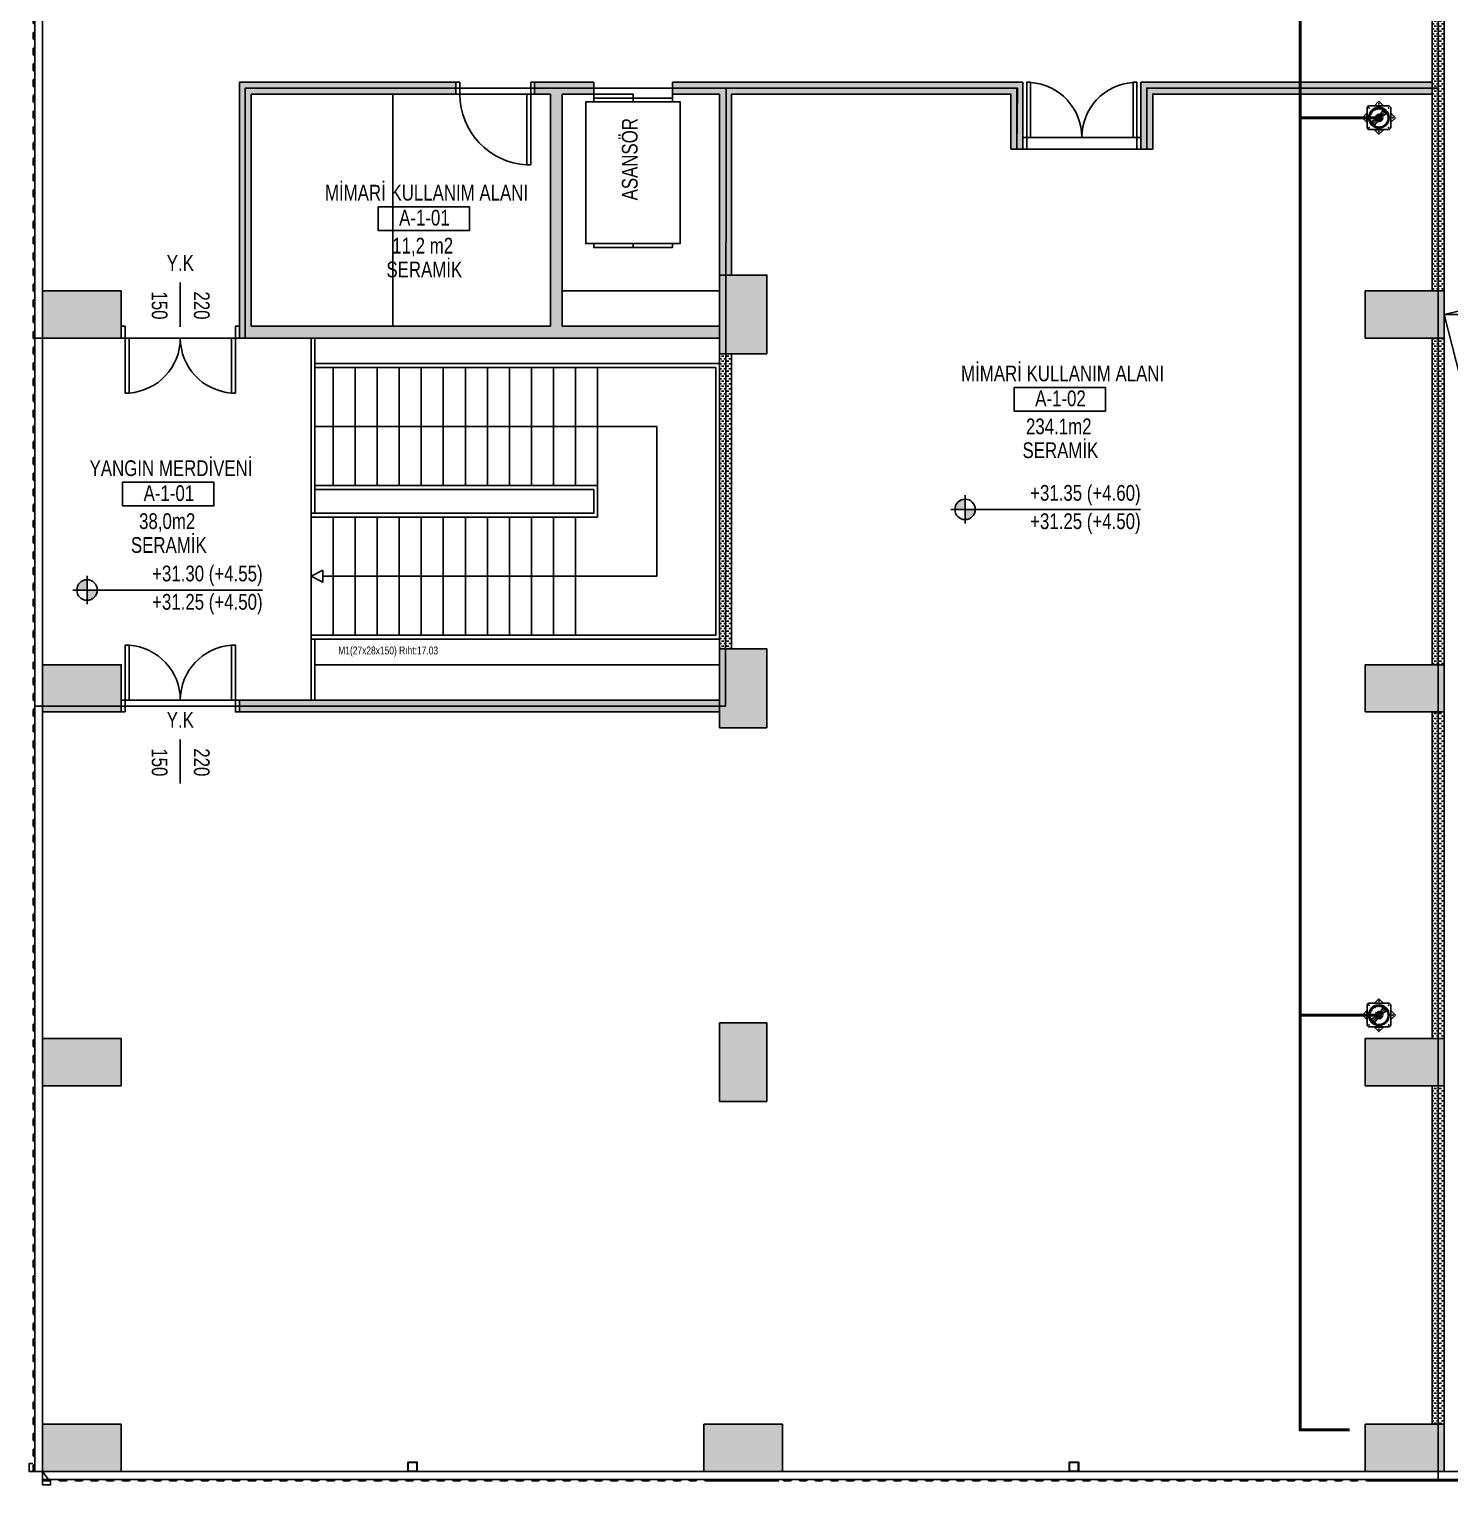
# Model space of a CAD drawing. Header units: centimetres. Extents: x 26200 to 113000, y -600 to 9300.
# Drawn here: x 78384 to 80188, y 1502 to 3351 of the extents above; entities that cross this region are included whole.
import ezdxf
from ezdxf.enums import TextEntityAlignment as Align

# ---------------------------------------------------------------- set-up
doc = ezdxf.new("R2010")
doc.units = ezdxf.units.CM
doc.linetypes.add('DOT2', pattern=[0.254, 0, -0.254])
for name, color, linetype in [('A-ANNO-DIMS', 8, 'Continuous'), ('A-ANNO-IDEN', 8, 'Continuous'), ('A-ANNO-TEXT', 8, 'Continuous'), ('A-AREA', 8, 'Continuous'), ('A-DOOR', 8, 'Continuous'), ('A-ELEV-01', 8, 'Continuous'), ('A-ELEV-02', 8, 'Continuous'), ('A-ELEV-03', 8, 'Continuous'), ('A-ELEV-04', 8, 'Continuous'), ('A-FLOR-EVTR', 8, 'Continuous'), ('A-FLOR-STRS', 8, 'Continuous'), ('A-WALL', 8, 'Continuous'), ('A-WALL-HTCH', 8, 'Continuous'), ('A-WALL-SNWPNL', 8, 'Continuous'), ('A-WALL-STEL', 8, 'Continuous'), ('GEB-KONTUR-A', 8, 'Continuous'), ('S-CONC', 5, 'Continuous'), ('S-HTCH', 8, 'Continuous'), ('S-STEL', 3, 'Continuous')]:
    doc.layers.add(name, color=color, linetype=linetype)
doc.layers.add('Arbeitspunkt(DIN)', color=8, linetype='Continuous', lineweight=25)
for name, color, linetype, lineweight, true_color in [('GEB-ART-NR', 8, 'Continuous', 18, 0xff0000), ('GEB-BEZUG', 8, 'Continuous', 50, 0xffff00), ('GEB-TEXT', 8, 'Continuous', 18, 0x0000ff)]:
    doc.layers.add(name, color=color, linetype=linetype, lineweight=lineweight, true_color=true_color)
doc.styles.add('Fields_100', font='act_simplex.shx', dxfattribs={"width": 0.8, "height": 20})
doc.styles.add('Fields_50', font='act_simplex.shx', dxfattribs={"width": 0.8, "height": 10})
pattern_1 = [(0, (74805.6698, 54361.057), (3.175, 3.175), [3.175, -3.175])]
pattern_2 = [(0, (45541.4728, 54361.0323), (3.175, 3.175), [3.175, -3.175])]

# ---------------------------------------------------------------- blocks, each defined once
blk = doc.blocks.new('Mahal kutusu_100')
at = {"color": 0}
blk.add_lwpolyline([(-58, 30), (58, 30), (58, 0), (-58, 0)], close=True, dxfattribs=at)
at = {"color": 0, "style": 'Fields_100', "width": 0.8}
for tag, p in [('MAHAL', (3.6, 37.9)), ('KOD', (0.9, 6.2)), ('ALAN', (-1.3, -29.4)), ('KAPLAMA', (0.8, -59.7))]:
    blk.add_attdef(tag, text='', height=20, dxfattribs=at).set_placement(p, align=Align.CENTER)
blk = doc.blocks.new('KAPI 150')
at = {"layer": 'A-DOOR'}
blk.add_line((145, 15), (5, 15), dxfattribs=at)
for points in [[(5, 15), (5, 85), (10, 85), (10, 15)], [(145, 15), (145, 85), (140, 85), (140, 15)]]:
    blk.add_lwpolyline(points, dxfattribs=at)
for points in [[(5, 0), (0, 0), (0, 15), (5, 15)], [(150, 0), (145, 0), (145, 15), (150, 15)]]:
    blk.add_lwpolyline(points, close=True, dxfattribs=at)
for centre, start, end in [((5, 15), 0, 85.904), ((145, 15), 94.096, 180)]:
    blk.add_arc(centre, 70, start, end, dxfattribs=at)
blk = doc.blocks.new('AÇK_01')
at = {"color": 0}
blk.add_lwpolyline([(28, 0), (-28, 0)], dxfattribs=at)
at = {"color": 0, "style": 'Fields_100', "width": 0.8}
blk.add_attdef('A.Ç.K.01', text='', height=20, rotation=90, dxfattribs=at).set_placement((-53, 0), align=Align.MIDDLE_CENTER)
for tag, p in [('W', (1, 17.2)), ('H', (1, -36.3))]:
    blk.add_attdef(tag, text='', height=20, dxfattribs=at).set_placement(p, align=Align.CENTER)
blk = doc.blocks.new('KAPI_100')
at = {"layer": 'A-DOOR'}
blk.add_line((5, 15), (95, 15), dxfattribs=at)
blk.add_lwpolyline([(95, 15), (95, 105), (90, 105), (90, 15)], dxfattribs=at)
for points in [[(0, 0), (5, 0), (5, 15), (0, 15)], [(95, 0), (100, 0), (100, 15), (95, 15)]]:
    blk.add_lwpolyline(points, close=True, dxfattribs=at)
blk.add_arc((95, 15), 90, 93.1847, 180, dxfattribs=at)
blk = doc.blocks.new('*U81')
at = {"layer": 'A-WALL-SNWPNL'}
blk.add_lwpolyline([(50, 1), (42, 1), (40, -1), (32, -1), (30, 1), (22, 1), (20, -1), (12, -1), (10, 1), (2, 1), (0, -1), (-8, -1), (-10, 1), (-18, 1), (-20, -1), (-28, -1), (-30, 1), (-38, 1), (-40, -1), (-48, -1), (-50, 1)], dxfattribs=at)
blk = doc.blocks.new('*U82')
at = {"layer": 'A-WALL-STEL', "color": 0, "linetype": 'ByBlock', "lineweight": -2, "transparency": 16777216}
for p in [(3900, 0), (4000, 0), (4100, 0), (4200, 0), (4300, 0), (4400, 0), (4500, 0), (4600, 0), (4700, 0), (4800, 0), (4900, 0), (5000, 0), (5100, 0), (5200, 0), (5300, 0), (5400, 0), (5500, 0), (5600, 0)]:
    blk.add_blockref('*U81', p, dxfattribs=at)
blk = doc.blocks.new('*U73')
at = {"layer": 'A-WALL-SNWPNL'}
blk.add_lwpolyline([(50, 1), (42, 1), (40, -1), (32, -1), (30, 1), (22, 1), (20, -1), (12, -1), (10, 1), (2, 1), (0, -1), (-8, -1), (-10, 1), (-18, 1), (-20, -1), (-28, -1), (-30, 1), (-38, 1), (-40, -1), (-48, -1), (-50, 1)], dxfattribs=at)
blk = doc.blocks.new('*U76')
at = {"layer": 'A-WALL-STEL', "color": 0, "linetype": 'ByBlock', "lineweight": -2, "transparency": 16777216}
for p in [(0, 0), (100, 0), (200, 0), (300, 0), (400, 0), (500, 0), (600, 0), (700, 0), (800, 0), (900, 0), (1000, 0), (1100, 0), (1200, 0), (1300, 0), (1400, 0), (1500, 0), (1600, 0), (1700, 0), (1800, 0), (1900, 0), (2000, 0), (2100, 0), (2200, 0), (2300, 0)]:
    blk.add_blockref('*U73', p, dxfattribs=at)
blk = doc.blocks.new('Einfügepunkt')
at = {"layer": 'GEB-BEZUG'}
for p, q in [((-1, -1), (1, 1)), ((-1, 1), (1, -1))]:
    blk.add_line(p, q, dxfattribs=at)
blk = doc.blocks.new('105')
at = {"layer": 'Arbeitspunkt(DIN)', "ltscale": 25}
for q in [(-2, 0), (0, 2), (2, 0), (0, -2)]:
    blk.add_line((0, 0), q, dxfattribs=at)
at = {"layer": 'GEB-KONTUR-A', "ltscale": 25}
for p, q in [((0, 209), (-57, 152)), ((57, 152), (0, 209)), ((-152, 57), (-209, 0)), ((-209, 0), (-152, -57)), ((-152, 57), (-150, 59)), ((-152, -57), (-152, 57)), ((-150, 130), (-130, 150)), ((-150, 130), (-150, -130)), ((-129, 2), (-131, 0)), ((-131, 0), (-129, -2)), ((-131, 0), (-123, 0)), ((130, 150), (-130, 150)), ((-129, 2), (-122, 2)), ((-124, 35), (-126, 34)), ((-126, 34), (-125, 32)), ((-126, 34), (-119, 32)), ((-125, 32), (-118, 30)), ((-124, 35), (-117, 33)), ((-123, 0), (-122, 2)), ((-122, -2), (-123, 0)), ((-122, 2), (-118, 2)), ((-119, 32), (-117, 33)), ((-118, 30), (-119, 32)), ((-114, 29), (-118, 30)), ((-117, 33), (-113, 32)), ((-105, 16), (-117, 17)), ((-117, 14), (-106, 12)), ((-111, 66), (-113, 65)), ((-113, 65), (-113, 63)), ((-113, 65), (-107, 62)), ((-113, 63), (-106, 59)), ((-111, 66), (-104, 62)), ((-110, 43), (-99, 39)), ((-98, 42), (-108, 47)), ((-107, 62), (-104, 62)), ((-106, 59), (-107, 62)), ((-103, 57), (-106, 59)), ((-106, 12), (-105, 16)), ((-104, 62), (-101, 61)), ((-99, 39), (-98, 42)), ((-95, 70), (-85, 63)), ((-83, 66), (-93, 73)), ((-92, 92), (-92, 90)), ((-90, 92), (-92, 92)), ((-92, 92), (-87, 87)), ((-92, 90), (-87, 85)), ((-90, 92), (-85, 87)), ((-87, 87), (-85, 87)), ((-87, 85), (-87, 87)), ((-85, 82), (-87, 85)), ((-85, 87), (-82, 85)), ((-85, 63), (-83, 66)), ((-73, 93), (-66, 83)), ((-63, 85), (-70, 95)), ((-65, 113), (-66, 111)), ((-66, 111), (-62, 104)), ((-66, 83), (-63, 85)), ((-65, 113), (-62, 107)), ((-63, 113), (-65, 113)), ((-63, 113), (-59, 106)), ((-62, 107), (-59, 106)), ((-62, 104), (-62, 107)), ((-61, 101), (-62, 104)), ((-59, 150), (-57, 152)), ((-59, 106), (-57, 103)), ((-57, 152), (57, 152)), ((-47, 108), (-42, 98)), ((-39, 99), (-43, 110)), ((-42, 98), (-39, 99)), ((-34, 126), (-35, 124)), ((-35, 124), (-33, 117)), ((-34, 126), (-32, 119)), ((-32, 125), (-34, 126)), ((-33, 117), (-32, 119)), ((-32, 113), (-33, 117)), ((-6, 6), (-33, -12)), ((-33, -13), (-5, 5)), ((-32, 125), (-30, 118)), ((-32, 119), (-30, 118)), ((-30, 118), (-29, 114)), ((-26, -26), (0, 0)), ((-17, 117), (-16, 105)), ((-16, 105), (-12, 106)), ((-12, 106), (-14, 117)), ((18, 42), (-6, 6)), ((-6, 6), (-5, 5)), ((-5, 5), (18, 41)), ((-5, 5), (0, 0)), ((0, 131), (-2, 129)), ((-2, 129), (-2, 122)), ((-2, 122), (0, 123)), ((-2, 118), (-2, 122)), ((0, 131), (0, 123)), ((2, 129), (0, 131)), ((0, 123), (2, 122)), ((0, 0), (26, 26)), ((0, 0), (5, -5)), ((2, 129), (2, 122)), ((2, 122), (2, 118)), ((33, 13), (5, -5)), ((6, -6), (33, 12)), ((14, 117), (12, 106)), ((12, 106), (16, 105)), ((16, 105), (17, 117)), ((19, 43), (18, 42)), ((18, 42), (18, 41)), ((18, 42), (18, 42)), ((18, 41), (18, 42)), ((26, 26), (18, 42)), ((18, 41), (26, 26)), ((38, 73), (19, 43)), ((19, 43), (39, 72)), ((19, 42), (19, 43)), ((19, 43), (19, 42)), ((19, 43), (19, 43)), ((27, 27), (19, 43)), ((19, 42), (27, 27)), ((26, 26), (26, 26)), ((26, 26), (26, 26)), ((26, 26), (33, 13)), ((33, 13), (26, 26)), ((27, 27), (77, 77)), ((27, 27), (27, 27)), ((27, 27), (27, 27)), ((27, 27), (34, 14)), ((34, 14), (27, 27)), ((29, 114), (30, 118)), ((32, 125), (30, 118)), ((30, 118), (32, 119)), ((34, 126), (32, 119)), ((34, 126), (32, 125)), ((32, 119), (33, 117)), ((33, 117), (32, 113)), ((35, 124), (33, 117)), ((33, 12), (35, 13)), ((33, 13), (33, 13)), ((33, 12), (33, 13)), ((33, 13), (33, 12)), ((35, 124), (34, 126)), ((72, 39), (34, 14)), ((34, 14), (34, 14)), ((35, 13), (34, 14)), ((34, 14), (35, 13)), ((35, 13), (73, 38)), ((38, 73), (41, 77)), ((43, 110), (39, 99)), ((39, 99), (42, 98)), ((41, 77), (57, 103)), ((42, 98), (47, 108)), ((57, 152), (59, 150)), ((57, 103), (59, 105)), ((63, 113), (59, 105)), ((59, 105), (61, 106)), ((65, 113), (61, 106)), ((61, 106), (62, 103)), ((62, 103), (61, 101)), ((66, 111), (62, 103)), ((65, 113), (63, 113)), ((66, 111), (65, 113)), ((66, 98), (68, 99)), ((72, 93), (74, 95)), ((77, 41), (73, 38)), ((77, 92), (76, 91)), ((77, 77), (86, 86)), ((77, 41), (103, 57)), ((103, 58), (79, 43)), ((82, 85), (84, 86)), ((90, 92), (84, 86)), ((84, 86), (86, 86)), ((86, 84), (85, 82)), ((92, 92), (86, 86)), ((92, 90), (86, 84)), ((86, 86), (86, 84)), ((92, 92), (90, 92)), ((91, 76), (92, 77)), ((92, 90), (92, 92)), ((93, 72), (95, 74)), ((99, 68), (98, 66)), ((101, 61), (103, 62)), ((111, 66), (103, 62)), ((103, 62), (106, 61)), ((105, 60), (103, 58)), ((103, 57), (105, 59)), ((103, 58), (103, 57)), ((113, 63), (105, 59)), ((106, 61), (105, 60)), ((105, 59), (105, 60)), ((113, 65), (106, 61)), ((113, 65), (111, 66)), ((113, 63), (113, 65)), ((117, 33), (113, 32)), ((114, 29), (118, 30)), ((124, 35), (117, 33)), ((119, 32), (117, 33)), ((118, 30), (119, 32)), ((125, 32), (118, 30)), ((122, 2), (118, 2)), ((126, 34), (119, 32)), ((123, 0), (122, 2)), ((129, 2), (122, 2)), ((122, -2), (123, 0)), ((131, 0), (123, 0)), ((126, 34), (124, 35)), ((125, 32), (126, 34)), ((131, 0), (129, 2)), ((129, -2), (131, 0)), ((130, 150), (150, 130)), ((150, -130), (150, 130)), ((150, 59), (152, 57)), ((152, 57), (152, -57)), ((209, 0), (152, 57)), ((152, -57), (209, 0)), ((-150, -59), (-152, -57)), ((-130, -150), (-150, -130)), ((-130, -150), (130, -150)), ((-129, -2), (-122, -2)), ((-125, -32), (-126, -34)), ((-126, -34), (-119, -32)), ((-126, -34), (-124, -35)), ((-125, -32), (-118, -30)), ((-124, -35), (-117, -33)), ((-118, -2), (-122, -2)), ((-119, -32), (-118, -30)), ((-117, -33), (-119, -32)), ((-118, -30), (-114, -29)), ((-106, -12), (-117, -14)), ((-117, -17), (-105, -16)), ((-113, -32), (-117, -33)), ((-113, -63), (-105, -59)), ((-113, -65), (-106, -61)), ((-113, -63), (-113, -65)), ((-113, -65), (-111, -66)), ((-111, -66), (-103, -62)), ((-99, -39), (-110, -43)), ((-108, -47), (-98, -42)), ((-105, -16), (-106, -12)), ((-106, -61), (-105, -59)), ((-103, -62), (-106, -61)), ((-105, -59), (-103, -57)), ((-103, -57), (-77, -41)), ((-101, -61), (-103, -62)), ((-98, -42), (-99, -39)), ((-99, -68), (-98, -66)), ((-93, -72), (-95, -74)), ((-91, -76), (-92, -77)), ((-92, -90), (-86, -84)), ((-92, -92), (-86, -86)), ((-92, -90), (-92, -92)), ((-92, -92), (-90, -92)), ((-90, -92), (-84, -86)), ((-86, -86), (-77, -77)), ((-86, -84), (-85, -82)), ((-86, -86), (-86, -84)), ((-84, -86), (-86, -86)), ((-82, -85), (-84, -86)), ((-77, -77), (-27, -27)), ((-77, -41), (-73, -38)), ((-77, -92), (-76, -91)), ((-72, -93), (-74, -95)), ((-35, -13), (-73, -38)), ((-73, -39), (-34, -14)), ((-66, -98), (-68, -99)), ((-66, -111), (-62, -103)), ((-66, -111), (-65, -113)), ((-65, -113), (-61, -106)), ((-65, -113), (-63, -113)), ((-63, -113), (-59, -105)), ((-62, -103), (-61, -101)), ((-61, -106), (-62, -103)), ((-60, -105), (-61, -106)), ((-58, -103), (-60, -105)), ((-60, -105), (-59, -105)), ((-59, -105), (-57, -103)), ((-57, -152), (-59, -150)), ((-43, -79), (-58, -103)), ((-57, -103), (-58, -103)), ((-57, -103), (-41, -77)), ((57, -152), (-57, -152)), ((-57, -152), (0, -209)), ((-38, -73), (-41, -77)), ((-19, -43), (-39, -73)), ((-38, -73), (-19, -43)), ((-33, -12), (-35, -13)), ((-35, -13), (-34, -14)), ((-34, -14), (-35, -13)), ((-35, -124), (-33, -117)), ((-35, -124), (-34, -126)), ((-34, -14), (-34, -14)), ((-27, -27), (-34, -14)), ((-34, -14), (-27, -27)), ((-34, -126), (-32, -119)), ((-34, -126), (-32, -125)), ((-33, -13), (-33, -12)), ((-33, -12), (-33, -13)), ((-33, -13), (-33, -13)), ((-26, -26), (-33, -13)), ((-33, -13), (-26, -26)), ((-32, -113), (-33, -117)), ((-33, -117), (-32, -119)), ((-32, -119), (-30, -118)), ((-32, -125), (-30, -118)), ((-30, -118), (-29, -114)), ((-27, -27), (-27, -27)), ((-27, -27), (-19, -43)), ((-19, -42), (-27, -27)), ((-27, -27), (-27, -27)), ((-26, -26), (-26, -26)), ((-26, -26), (-18, -42)), ((-18, -41), (-26, -26)), ((-26, -26), (-26, -26)), ((-19, -43), (-18, -42)), ((-19, -42), (-19, -43)), ((-19, -43), (-19, -42)), ((-19, -43), (-19, -43)), ((5, -5), (-18, -41)), ((-18, -42), (6, -6)), ((-18, -42), (-18, -41)), ((-18, -41), (-18, -42)), ((-18, -42), (-18, -42)), ((-2, -118), (-2, -122)), ((-2, -122), (0, -123)), ((-2, -129), (-2, -122)), ((-2, -129), (0, -131)), ((0, -123), (2, -122)), ((0, -131), (0, -123)), ((0, -131), (2, -129)), ((0, -209), (57, -152)), ((2, -122), (2, -118)), ((2, -129), (2, -122)), ((6, -6), (5, -5)), ((29, -114), (30, -118)), ((30, -118), (32, -119)), ((32, -125), (30, -118)), ((33, -117), (32, -113)), ((32, -119), (33, -117)), ((34, -126), (32, -119)), ((32, -125), (34, -126)), ((35, -124), (33, -117)), ((34, -126), (35, -124)), ((57, -103), (59, -106)), ((59, -150), (57, -152)), ((59, -106), (62, -107)), ((63, -113), (59, -106)), ((62, -104), (61, -101)), ((62, -107), (62, -104)), ((66, -111), (62, -104)), ((65, -113), (62, -107)), ((63, -113), (65, -113)), ((65, -113), (66, -111)), ((82, -85), (85, -87)), ((87, -85), (85, -82)), ((85, -87), (87, -87)), ((90, -92), (85, -87)), ((87, -87), (87, -85)), ((92, -90), (87, -85)), ((92, -92), (87, -87)), ((90, -92), (92, -92)), ((92, -92), (92, -90)), ((101, -61), (104, -62)), ((106, -59), (103, -57)), ((104, -62), (107, -62)), ((111, -66), (104, -62)), ((107, -62), (106, -59)), ((113, -63), (106, -59)), ((113, -65), (107, -62)), ((111, -66), (113, -65)), ((113, -32), (117, -33)), ((113, -65), (113, -63)), ((118, -30), (114, -29)), ((117, -33), (119, -32)), ((124, -35), (117, -33)), ((118, -2), (122, -2)), ((119, -32), (118, -30)), ((125, -32), (118, -30)), ((126, -34), (119, -32)), ((129, -2), (122, -2)), ((124, -35), (126, -34)), ((126, -34), (125, -32)), ((150, -130), (130, -150)), ((152, -57), (150, -59))]:
    blk.add_line(p, q, dxfattribs=at)
for centre, radius in [((-177, 0), 4), ((0, 0), 131), ((-125, 125), 3), ((0, 177), 4), ((125, 125), 3), ((177, 0), 4), ((-125, -125), 3), ((0, -177), 4), ((125, -125), 3)]:
    blk.add_circle(centre, radius, dxfattribs=at)
for centre, radius, start, end in [((0, 0), 129, 165.8007, 179.1993), ((0, 0), 126, 165.8198, 179.1802), ((0, 0), 129, 150.8007, 164.1993), ((0, 0), 126, 150.8198, 164.1802), ((0, 0), 121, 165.8539, 179.1461), ((0, 0), 120, 165.8607, 179.1393), ((0, 0), 118, 165.8753, 179.1247), ((0, 0), 118, 171.6247, 173.3753), ((0, 0), 121, 150.8539, 164.1461), ((0, 0), 120, 150.8607, 164.1393), ((0, 0), 118, 150.8753, 164.1247), ((0, 0), 129, 135.8007, 149.1993), ((0, 0), 118, 156.6247, 158.3753), ((0, 0), 126, 135.8198, 149.1802), ((0, 0), 121, 135.8539, 149.1461), ((0, 0), 120, 135.8607, 149.1393), ((0, 0), 118, 135.8753, 149.1247), ((0, 0), 118, 141.6247, 143.3753), ((0, 0), 129, 120.8007, 134.1993), ((0, 0), 126, 120.8198, 134.1802), ((0, 0), 121, 120.8539, 134.1461), ((0, 0), 120, 120.8607, 134.1393), ((0, 0), 118, 120.8753, 134.1247), ((0, 0), 118, 126.6247, 128.3753), ((0, 0), 129, 105.8007, 119.1993), ((0, 0), 126, 105.8198, 119.1802), ((0, 0), 121, 105.8539, 119.1461), ((0, 0), 120, 105.8607, 119.1393), ((0, 0), 118, 105.8753, 119.1247), ((0, 0), 118, 111.6247, 113.3753), ((0, 0), 129, 90.8007, 104.1993), ((0, 0), 126, 90.8198, 104.1802), ((0, 0), 121, 90.8539, 104.1461), ((0, 0), 120, 90.8607, 104.1393), ((0, 0), 118, 90.8753, 104.1247), ((0, 0), 118, 96.6247, 98.3753), ((0, 0), 129, 75.8007, 89.1993), ((0, 0), 126, 75.8198, 89.1802), ((0, 0), 121, 75.8539, 89.1461), ((0, 0), 120, 75.8607, 89.1393), ((0, 0), 118, 75.8753, 89.1247), ((0, 0), 118, 81.6247, 83.3753), ((0, 0), 118, 60.8753, 74.1247), ((0, 0), 121, 60.8539, 74.1461), ((0, 0), 120, 60.8607, 74.1393), ((0, 0), 126, 60.8198, 74.1802), ((0, 0), 129, 60.8007, 74.1993), ((59, 59), 25.8, 45, 135.7807), ((0, 0), 118, 66.6247, 68.3753), ((0, 0), 118, 45.8753, 59.1247), ((0, 0), 121, 45.8539, 59.1461), ((0, 0), 120, 55.6693, 59.1393), ((0, 0), 126, 45.8198, 59.1802), ((0, 0), 129, 45.8007, 59.1993), ((0, 0), 120, 52.1808, 55.6693), ((0, 0), 120, 45.8607, 50.069), ((59, 59), 25.8, 321.1789, 45), ((59, 59), 25.8, 314.2193, 321.1789), ((0, 0), 118, 30.8753, 44.1247), ((0, 0), 120, 39.931, 44.1393), ((0, 0), 121, 30.8539, 44.1461), ((0, 0), 126, 30.8198, 44.1802), ((0, 0), 129, 30.8007, 44.1993), ((0, 0), 120, 34.3307, 37.8192), ((0, 0), 120, 30.8607, 34.3307), ((0, 0), 118, 15.8753, 29.1247), ((0, 0), 120, 15.8607, 29.1393), ((0, 0), 121, 15.8539, 29.1461), ((0, 0), 126, 15.8198, 29.1802), ((0, 0), 129, 15.8007, 29.1993), ((0, 0), 118, 0.8753, 14.1247), ((0, 0), 120, 0.8607, 14.1393), ((0, 0), 121, 0.8539, 14.1461), ((0, 0), 126, 0.8198, 14.1802), ((0, 0), 129, 0.8007, 14.1993), ((0, 0), 129, 180.8007, 194.1993), ((0, 0), 126, 180.8198, 194.1802), ((0, 0), 129, 195.8007, 209.1993), ((0, 0), 121, 180.8539, 194.1461), ((0, 0), 126, 195.8198, 209.1802), ((0, 0), 120, 180.8607, 194.1393), ((0, 0), 118, 180.8753, 194.1247), ((0, 0), 118, 186.6247, 188.3753), ((0, 0), 121, 195.8539, 209.1461), ((0, 0), 120, 195.8607, 209.1393), ((0, 0), 118, 195.8753, 209.1247), ((0, 0), 129, 210.8007, 224.1993), ((0, 0), 118, 201.6247, 203.3753), ((0, 0), 126, 210.8198, 224.1802), ((0, 0), 121, 210.8539, 224.1461), ((0, 0), 120, 210.8607, 214.3307), ((0, 0), 118, 210.8753, 224.1247), ((0, 0), 120, 214.3307, 217.8192), ((0, 0), 120, 219.931, 224.1393), ((0, 0), 129, 225.8007, 239.1993), ((0, 0), 126, 225.8198, 239.1802), ((-59, -59), 25.8, 134.2193, 225), ((0, 0), 120, 225.8607, 230.069), ((0, 0), 121, 225.8539, 239.1461), ((0, 0), 118, 225.8753, 239.1247), ((-59, -59), 25.8, 225, 308.8211), ((0, 0), 120, 232.1808, 235.6693), ((0, 0), 120, 235.6693, 239.1393), ((0, 0), 129, 240.8007, 254.1993), ((0, 0), 126, 240.8198, 254.1802), ((0, 0), 121, 240.8539, 254.1461), ((0, 0), 120, 240.8607, 254.1393), ((0, 0), 118, 240.8753, 254.1247), ((-59, -59), 25.8, 308.8211, 315.7807), ((0, 0), 129, 255.8007, 269.1993), ((0, 0), 126, 255.8198, 269.1802), ((0, 0), 121, 255.8539, 269.1461), ((0, 0), 118, 255.8753, 269.1247), ((0, 0), 120, 255.8607, 269.1393), ((0, 0), 118, 270.8753, 284.1247), ((0, 0), 120, 270.8607, 284.1393), ((0, 0), 121, 270.8539, 284.1461), ((0, 0), 126, 270.8198, 284.1802), ((0, 0), 129, 270.8007, 284.1993), ((0, 0), 118, 285.8753, 299.1247), ((0, 0), 120, 285.8607, 299.1393), ((0, 0), 121, 285.8539, 299.1461), ((0, 0), 126, 285.8198, 299.1802), ((0, 0), 129, 285.8007, 299.1993), ((0, 0), 118, 300.8753, 314.1247), ((0, 0), 120, 300.8607, 314.1393), ((0, 0), 121, 300.8539, 314.1461), ((0, 0), 126, 300.8198, 314.1802), ((0, 0), 129, 300.8007, 314.1993), ((0, 0), 118, 315.8753, 329.1247), ((0, 0), 120, 315.8607, 329.1393), ((0, 0), 121, 315.8539, 329.1461), ((0, 0), 126, 315.8198, 329.1802), ((0, 0), 129, 315.8007, 329.1993), ((0, 0), 118, 330.8753, 344.1247), ((0, 0), 120, 330.8607, 344.1393), ((0, 0), 121, 330.8539, 344.1461), ((0, 0), 126, 330.8198, 344.1802), ((0, 0), 129, 330.8007, 344.1993), ((0, 0), 118, 345.8753, 359.1247), ((0, 0), 120, 345.8607, 359.1393), ((0, 0), 121, 345.8539, 359.1461), ((0, 0), 126, 345.8198, 359.1802), ((0, 0), 129, 345.8007, 359.1993)]:
    blk.add_arc(centre, radius, start, end, dxfattribs=at)
for points, knots in [([(77, 77), (76, 78), (75, 79), (71, 82), (68, 83), (62, 84), (59, 85), (56, 84), (54, 84), (52, 83), (47, 82), (46, 81), (43, 79), (41, 77), (39, 75), (39, 74), (38, 73)], [-0.783062, -0.783062, -0.783062, -0.783062, -0.634163, -0.634163, -0.192454, -0.192454, 0.106051, 0.106051, 0.106051, 0.404556, 0.404556, 0.625445, 0.625445, 0.846335, 0.846335, 0.994853, 0.994853, 0.994853, 0.994853]), ([(38, 73), (38, 73), (38, 73), (38, 73), (38, 73), (38, 73)], [0.994853329, 0.994853329, 0.994853329, 0.994853329, 0.995833954, 0.995833954, 0.996814579, 0.996814579, 0.996814579, 0.996814579]), ([(39, 73), (39, 74), (40, 75), (42, 77), (43, 78), (46, 80), (48, 81), (52, 83), (54, 83), (57, 84), (59, 84), (61, 84), (67, 83), (71, 81), (75, 78), (76, 77), (77, 77)], [-0.994853, -0.994853, -0.994853, -0.994853, -0.846335, -0.846335, -0.625445, -0.625445, -0.404556, -0.404556, -0.106051, -0.106051, -0.106051, 0.192454, 0.192454, 0.634163, 0.634163, 0.784802, 0.784802, 0.784802, 0.784802]), ([(39, 72), (39, 72), (39, 72), (39, 73), (39, 73), (39, 73)], [-0.996814579, -0.996814579, -0.996814579, -0.996814579, -0.995833954, -0.995833954, -0.994853329, -0.994853329, -0.994853329, -0.994853329]), ([(77, 77), (77, 76), (78, 75), (80, 72), (81, 71), (82, 67), (83, 66), (84, 61), (84, 59), (84, 57), (83, 54), (83, 52), (80, 46), (78, 43), (75, 40), (74, 39), (73, 39)], [2.356791, 2.356791, 2.356791, 2.356791, 2.50743, 2.50743, 2.728284, 2.728284, 2.949139, 2.949139, 3.247644, 3.247644, 3.247644, 3.546149, 3.546149, 3.987927, 3.987927, 4.136446, 4.136446, 4.136446, 4.136446]), ([(73, 38), (74, 39), (75, 39), (79, 43), (81, 46), (83, 52), (84, 54), (84, 56), (85, 59), (84, 62), (84, 66), (83, 68), (82, 71), (81, 73), (79, 75), (78, 76), (77, 77)], [-4.136446, -4.136446, -4.136446, -4.136446, -3.987927, -3.987927, -3.546149, -3.546149, -3.247644, -3.247644, -3.247644, -2.949139, -2.949139, -2.728284, -2.728284, -2.50743, -2.50743, -2.358531, -2.358531, -2.358531, -2.358531]), ([(77, 77), (77, 77), (77, 77), (77, 77), (77, 77), (77, 77)], [-0.1161431, -0.1161431, -0.1161431, -0.1161431, -0.0580714, -0.0580714, 0, 0, 0, 0]), ([(-73, -38), (-74, -39), (-75, -39), (-79, -43), (-81, -46), (-83, -52), (-84, -54), (-84, -56), (-85, -59), (-84, -62), (-84, -66), (-83, -68), (-82, -71), (-81, -73), (-79, -75), (-78, -76), (-77, -77)], [-4.136446, -4.136446, -4.136446, -4.136446, -3.987927, -3.987927, -3.546149, -3.546149, -3.247644, -3.247644, -3.247644, -2.949139, -2.949139, -2.728284, -2.728284, -2.50743, -2.50743, -2.358531, -2.358531, -2.358531, -2.358531]), ([(-77, -77), (-77, -76), (-78, -75), (-80, -72), (-81, -71), (-82, -67), (-83, -66), (-84, -61), (-84, -59), (-84, -57), (-83, -54), (-83, -52), (-80, -46), (-78, -43), (-75, -40), (-74, -39), (-73, -39)], [2.356791, 2.356791, 2.356791, 2.356791, 2.50743, 2.50743, 2.728284, 2.728284, 2.949139, 2.949139, 3.247644, 3.247644, 3.247644, 3.546149, 3.546149, 3.987927, 3.987927, 4.136446, 4.136446, 4.136446, 4.136446]), ([(-77, -77), (-76, -78), (-75, -79), (-71, -82), (-68, -83), (-62, -84), (-59, -85), (-56, -84), (-54, -84), (-52, -83), (-47, -82), (-46, -81), (-43, -79), (-41, -77), (-39, -75), (-39, -74), (-38, -73)], [-0.783062, -0.783062, -0.783062, -0.783062, -0.634163, -0.634163, -0.192454, -0.192454, 0.106051, 0.106051, 0.106051, 0.404556, 0.404556, 0.625445, 0.625445, 0.846335, 0.846335, 0.994853, 0.994853, 0.994853, 0.994853]), ([(-39, -73), (-39, -74), (-40, -75), (-42, -77), (-43, -78), (-46, -80), (-48, -81), (-52, -83), (-54, -83), (-57, -84), (-59, -84), (-61, -84), (-67, -83), (-71, -81), (-75, -78), (-76, -77), (-77, -77)], [-0.994853, -0.994853, -0.994853, -0.994853, -0.846335, -0.846335, -0.625445, -0.625445, -0.404556, -0.404556, -0.106051, -0.106051, -0.106051, 0.192454, 0.192454, 0.634163, 0.634163, 0.784802, 0.784802, 0.784802, 0.784802]), ([(-77, -77), (-77, -77), (-77, -77), (-77, -77), (-77, -77), (-77, -77)], [0, 0, 0, 0, 0.0580714, 0.0580714, 0.1161431, 0.1161431, 0.1161431, 0.1161431]), ([(-39, -73), (-39, -73), (-39, -73), (-39, -73), (-39, -73), (-39, -73)], [-0.996814579, -0.996814579, -0.996814579, -0.996814579, -0.995833954, -0.995833954, -0.994853329, -0.994853329, -0.994853329, -0.994853329]), ([(-38, -73), (-38, -73), (-38, -73), (-38, -73), (-38, -73), (-38, -73)], [0.994853329, 0.994853329, 0.994853329, 0.994853329, 0.995833954, 0.995833954, 0.996814579, 0.996814579, 0.996814579, 0.996814579])]:
    blk.add_open_spline(points, degree=3, knots=knots, dxfattribs=at)
for points in [[(73, 39), (73, 39), (72, 39), (72, 39)], [(73, 38), (73, 38), (73, 38), (73, 38)], [(-73, -38), (-73, -38), (-73, -38), (-73, -38)], [(-73, -39), (-73, -39), (-73, -39), (-73, -39)]]:
    blk.add_open_spline(points, degree=3, dxfattribs=at)
at = {"ltscale": 25}
blk.add_blockref('Einfügepunkt', (0, 0), dxfattribs=at)
at = {"layer": 'GEB-ART-NR'}
blk.add_text('GEB-ART-NR 359.105', height=3.5, dxfattribs=at).set_placement((1, -225), align=Align.CENTER)
at = {"layer": 'GEB-TEXT'}
for s, p in [('PLU DwEinl DAF d56 12L/s', (0, -219)), ('Geberit', (0, -214))]:
    blk.add_text(s, height=3.5, dxfattribs=at).set_placement(p, align=Align.CENTER)

msp = doc.modelspace()

# ---------------------------------------------------------------- hatches: boundary and pattern name
at = {"layer": 'A-ANNO-DIMS'}
h = msp.add_hatch(color=256, dxfattribs=at)
h.paths.add_polyline_path([(79572.6, 2753.9, 0.414214), (79559.6, 2740.9), (79572.6, 2740.9)])
h.paths.add_polyline_path([(79585.6, 2740.9), (79572.6, 2740.9), (79572.6, 2727.9, 0.414214)])
h = msp.add_hatch(color=256, dxfattribs=at)
h.paths.add_polyline_path([(78457.4, 2651.5, 0.414214), (78444.4, 2638.5), (78457.4, 2638.5)])
h.paths.add_polyline_path([(78470.4, 2638.5), (78457.4, 2638.5), (78457.4, 2625.5, 0.414214)])
at = {"layer": 'A-WALL-HTCH'}
h = msp.add_hatch(dxfattribs=at)
h.set_pattern_fill('DASH', color=256)
h.set_pattern_definition(pattern_1)
h.paths.add_polyline_path([(80180.9, 3433.6), (80165.9, 3433.6), (80165.9, 3018.6), (80180.9, 3018.6)])
h = msp.add_hatch(dxfattribs=at)
h.set_pattern_fill('DASH', color=256)
h.set_pattern_definition(pattern_2)
h.paths.add_polyline_path([(79060.9, 3268.6), (79100.9, 3268.6), (79100.9, 3283.6), (79025.9, 3283.6), (79025.9, 3268.6), (79045.9, 3268.6), (79045.9, 2973.6), (78665.9, 2973.6), (78665.9, 3268.6), (78925.9, 3268.6), (78925.9, 3283.6), (78650.9, 3283.6), (78650.9, 2958.6), (79260.9, 2958.6), (79260.9, 2973.6), (79060.9, 2973.6)])
h = msp.add_hatch(dxfattribs=at)
h.set_pattern_fill('DASH', color=256)
h.set_pattern_definition(pattern_2)
h.paths.add_polyline_path([(79645.9, 3283.6), (79200.9, 3283.6), (79200.9, 3268.6), (79260.9, 3268.6), (79260.9, 3038.6), (79275.9, 3038.6), (79275.9, 3268.6), (79630.9, 3268.6), (79630.9, 3198.6), (79645.9, 3198.6), (79645.9, 3213.6)])
h.paths.add_polyline_path([(80165.9, 3283.6), (79795.9, 3283.6), (79795.9, 3198.6), (79810.9, 3198.6), (79810.9, 3268.6), (80165.9, 3268.6)])
h = msp.add_hatch(dxfattribs=at)
h.set_pattern_fill('DASH', color=256)
h.set_pattern_definition(pattern_1)
h.paths.add_polyline_path([(80180.9, 2958.6), (80165.9, 2958.6), (80165.9, 2543.6), (80180.9, 2543.6)])
h = msp.add_hatch(dxfattribs=at)
h.set_pattern_fill('DASH', color=256)
h.set_pattern_definition(pattern_2)
h.paths.add_polyline_path([(79275.9, 2938.6), (79260.9, 2938.6), (79260.9, 2563.6), (79275.9, 2563.6)])
h = msp.add_hatch(dxfattribs=at)
h.set_pattern_fill('DASH', color=256)
h.set_pattern_definition(pattern_2)
h.paths.add_polyline_path([(79260.9, 2498.6), (78650.9, 2498.6), (78650.9, 2483.6), (79260.9, 2483.6)])
h = msp.add_hatch(dxfattribs=at)
h.set_pattern_fill('DASH', color=256)
h.set_pattern_definition(pattern_2)
h.paths.add_polyline_path([(80180.9, 2483.6), (80165.9, 2483.6), (80165.9, 2068.6), (80180.9, 2068.6)])
h = msp.add_hatch(dxfattribs=at)
h.set_pattern_fill('DASH', color=256)
h.set_pattern_definition(pattern_2)
h.paths.add_polyline_path([(80180.9, 2008.6), (80165.9, 2008.6), (80165.9, 1578.6), (80180.9, 1578.6)])
at = {"layer": 'S-HTCH'}
h = msp.add_hatch(dxfattribs=at)
h.set_pattern_fill('ANSI33', color=256)
h.set_pattern_definition([(45, (74805.67, 5721.585), (-4.490128, 4.490128), []), (45, (74810.16, 5721.585), (-4.490128, 4.490128), [3.175, -1.5875])])
h.paths.add_polyline_path([(79320.9, 2938.6), (79260.9, 2938.6), (79260.9, 3038.6), (79320.9, 3038.6)])
h.paths.add_polyline_path([(78400.9, 2958.6), (78400.9, 3018.6), (78500.9, 3018.6), (78500.9, 2958.6)])
h.paths.add_polyline_path([(80080.9, 2958.6), (80080.9, 3018.6), (80180.9, 3018.6), (80180.9, 2958.6)])
h.paths.add_polyline_path([(79320.9, 1988.6), (79260.9, 1988.6), (79260.9, 2088.6), (79320.9, 2088.6)])
h.paths.add_polyline_path([(79320.9, 2463.6), (79260.9, 2463.6), (79260.9, 2563.6), (79320.9, 2563.6)])
h.paths.add_polyline_path([(79320.9, 3888.6), (79260.9, 3888.6), (79260.9, 3988.6), (79320.9, 3988.6)])
h.paths.add_polyline_path([(79320.9, 4363.6), (79260.9, 4363.6), (79260.9, 4463.6), (79320.9, 4463.6)])
h.paths.add_polyline_path([(79320.9, 4838.6), (79260.9, 4838.6), (79260.9, 4938.6), (79320.9, 4938.6)])
h.paths.add_polyline_path([(79320.9, 5788.6), (79260.9, 5788.6), (79260.9, 5888.6), (79320.9, 5888.6)])
h.paths.add_polyline_path([(79320.9, 6263.6), (79260.9, 6263.6), (79260.9, 6363.6), (79320.9, 6363.6)])
h.paths.add_polyline_path([(79320.9, 6738.6), (79260.9, 6738.6), (79260.9, 6838.6), (79320.9, 6838.6)])
h.paths.add_polyline_path([(78400.9, 1518.6), (78400.9, 1578.6), (78500.9, 1578.6), (78500.9, 1518.6)])
h.paths.add_polyline_path([(79240.9, 1518.6), (79240.9, 1578.6), (79340.9, 1578.6), (79340.9, 1518.6)])
h.paths.add_polyline_path([(80080.9, 1518.6), (80080.9, 1578.6), (80180.9, 1578.6), (80180.9, 1518.6)])
h.paths.add_polyline_path([(78400.9, 2008.6), (78400.9, 2068.6), (78500.9, 2068.6), (78500.9, 2008.6)])
h.paths.add_polyline_path([(80080.9, 2008.6), (80080.9, 2068.6), (80180.9, 2068.6), (80180.9, 2008.6)])
h.paths.add_polyline_path([(78400.9, 2483.6), (78400.9, 2543.6), (78500.9, 2543.6), (78500.9, 2483.6)])
h.paths.add_polyline_path([(80080.9, 2483.6), (80080.9, 2543.6), (80180.9, 2543.6), (80180.9, 2483.6)])
h.paths.add_polyline_path([(78400.9, 3433.6), (78400.9, 3493.6), (78500.9, 3493.6), (78500.9, 3433.6)])
h.paths.add_polyline_path([(79240.9, 3433.6), (79240.9, 3493.6), (79340.9, 3493.6), (79340.9, 3433.6)])
h.paths.add_polyline_path([(80080.9, 3433.6), (80080.9, 3493.6), (80180.9, 3493.6), (80180.9, 3433.6)])
h.paths.add_polyline_path([(78400.9, 3908.6), (78400.9, 3968.6), (78500.9, 3968.6), (78500.9, 3908.6)])
h.paths.add_polyline_path([(80080.9, 3908.6), (80080.9, 3968.6), (80180.9, 3968.6), (80180.9, 3908.6)])
h.paths.add_polyline_path([(78400.9, 4383.6), (78400.9, 4443.6), (78500.9, 4443.6), (78500.9, 4383.6)])
h.paths.add_polyline_path([(80080.9, 4383.6), (80080.9, 4443.6), (80180.9, 4443.6), (80180.9, 4383.6)])
h.paths.add_polyline_path([(78400.9, 4858.6), (78400.9, 4918.6), (78500.9, 4918.6), (78500.9, 4858.6)])
h.paths.add_polyline_path([(80080.9, 4858.6), (80080.9, 4918.6), (80180.9, 4918.6), (80180.9, 4858.6)])
h.paths.add_polyline_path([(78400.9, 5333.6), (78400.9, 5393.6), (78500.9, 5393.6), (78500.9, 5333.6)])
h.paths.add_polyline_path([(79240.9, 5333.6), (79240.9, 5393.6), (79340.9, 5393.6), (79340.9, 5333.6)])
h.paths.add_polyline_path([(80080.9, 5333.6), (80080.9, 5393.6), (80180.9, 5393.6), (80180.9, 5333.6)])
h.paths.add_polyline_path([(78400.9, 5808.6), (78400.9, 5868.6), (78500.9, 5868.6), (78500.9, 5808.6)])
h.paths.add_polyline_path([(80080.9, 5808.6), (80080.9, 5868.6), (80180.9, 5868.6), (80180.9, 5808.6)])
h.paths.add_polyline_path([(78400.9, 6283.6), (78400.9, 6343.6), (78500.9, 6343.6), (78500.9, 6283.6)])
h.paths.add_polyline_path([(80080.9, 6283.6), (80080.9, 6343.6), (80180.9, 6343.6), (80180.9, 6283.6)])
h.paths.add_polyline_path([(78400.9, 6758.6), (78400.9, 6818.6), (78500.9, 6818.6), (78500.9, 6758.6)])
h.paths.add_polyline_path([(80080.9, 6758.6), (80080.9, 6818.6), (80180.9, 6818.6), (80180.9, 6758.6)])
h.paths.add_polyline_path([(78400.9, 7248.6), (78400.9, 7308.6), (78500.9, 7308.6), (78500.9, 7248.6)])
h.paths.add_polyline_path([(79240.9, 7248.6), (79240.9, 7308.6), (79340.9, 7308.6), (79340.9, 7248.6)])
h.paths.add_polyline_path([(80080.9, 7248.6), (80080.9, 7308.6), (80180.9, 7308.6), (80180.9, 7248.6)])

# ---------------------------------------------------------------- linework, layer by layer
at = {"layer": 'A-ANNO-DIMS'}
for p, q in [((79572.6, 2758.9), (79572.6, 2722.9)), ((79554.6, 2740.9), (79795.6, 2740.9)), ((78457.4, 2656.5), (78457.4, 2620.5)), ((78439.4, 2638.5), (78680.4, 2638.5))]:
    msp.add_line(p, q, dxfattribs=at)
for centre in [(79572.6, 2740.9), (78457.4, 2638.5)]:
    msp.add_circle(centre, 13, dxfattribs=at)
at = {"layer": 'A-AREA'}
msp.add_lwpolyline([(80173.4, 6766.1), (80173.4, 3276.1), (79803.4, 3276.1), (79803.4, 3198.6), (79638.4, 3198.6), (79638.4, 3276.2), (78658.4, 3276.2), (78658.4, 2958.6), (78390.9, 2958.6), (78390.9, 3463.6)], dxfattribs=at)
msp.add_lwpolyline([(78390.9, 1518.6), (78390.9, 2491.1), (79268.4, 2491.1), (79269.1, 3276.2), (79639.1, 3276.2), (79638.4, 3198.6), (79803.4, 3198.6), (79803.4, 3276.1), (80173.4, 3276.1), (80173.4, 1508.6), (78408.4, 1508.6), (78400.9, 1518.6)], close=True, dxfattribs=at)
at = {"layer": 'A-ELEV-01'}
msp.add_line((79060.9, 3018.6), (79260.9, 3018.6), dxfattribs=at)
at = {"layer": 'A-ELEV-02'}
msp.add_lwpolyline([(78746.9, 2543.6), (79260.9, 2543.6)], dxfattribs=at)
at = {"layer": 'A-ELEV-03'}
for p, q in [((78390.9, 1518.6), (78390.9, 2676.1)), ((80837.4, 1508.6), (78400.9, 1508.6)), ((79245.9, 1506.6), (79335.9, 1506.6)), ((80085.9, 1506.6), (80280.9, 1506.6))]:
    msp.add_line(p, q, dxfattribs=at)
msp.add_lwpolyline([(78390.9, 2676.1), (78390.9, 5051.1)], dxfattribs=at)
at = {"layer": 'A-ELEV-04'}
for p, q in [((80180.9, 2988.6), (98195.9, 7218.6)), ((80533.4, 2988.6), (80180.9, 2988.6))]:
    msp.add_line(p, q, dxfattribs=at)
msp.add_lwpolyline([(80180.9, 2988.6), (80533.4, 1608.6)], dxfattribs=at)
at = {"layer": 'A-FLOR-EVTR'}
for points in [[(79100.9, 3258.6), (79090.9, 3258.6), (79090.9, 3078.6), (79210.9, 3078.6), (79210.9, 3258.6), (79200.9, 3258.6)], [(79200.9, 3263.6), (79200.9, 3268.6)]]:
    msp.add_lwpolyline(points, dxfattribs=at)
for points in [[(79100.9, 3268.6), (79100.9, 3263.6), (79150.9, 3263.6), (79150.9, 3268.6)], [(79100.9, 3263.6), (79100.9, 3258.6), (79150.9, 3258.6), (79150.9, 3263.6)], [(79150.9, 3263.6), (79150.9, 3258.6), (79200.9, 3258.6), (79200.9, 3263.6)], [(79100.9, 3078.6), (79100.9, 3073.6), (79150.9, 3073.6), (79150.9, 3078.6)], [(79150.9, 3078.6), (79150.9, 3073.6), (79200.9, 3073.6), (79200.9, 3078.6)]]:
    msp.add_lwpolyline(points, close=True, dxfattribs=at)
at = {"layer": 'A-FLOR-STRS'}
for p, q in [((78857.9, 2926.1), (78746.9, 2926.1)), ((79260.9, 2926.1), (78857.9, 2926.1)), ((78858.9, 2921.1), (78746.9, 2921.1)), ((78886.9, 2771.1), (78746.9, 2771.1)), ((79105.9, 2771.1), (78886.9, 2771.1)), ((79105.9, 2731.1), (79105.9, 2771.1)), ((78741.9, 2731.1), (78741.9, 2736.1)), ((79105.9, 2731.1), (78741.9, 2731.1)), ((78741.9, 2581.1), (78741.9, 2576.1)), ((79260.9, 2576.1), (78741.9, 2576.1))]:
    msp.add_line(p, q, dxfattribs=at)
for points in [[(78741.9, 2958.6), (78741.9, 2736.1)], [(78746.9, 2958.6), (78746.9, 2736.1)], [(78858.9, 2921.1), (79255.9, 2921.1), (79255.9, 2581.1), (78741.9, 2581.1)], [(78769.9, 2921.1), (78769.9, 2771.1)], [(78797.9, 2921.1), (78797.9, 2771.1)], [(78825.9, 2921.1), (78825.9, 2771.1)], [(78853.9, 2921.1), (78853.9, 2771.1)], [(78881.9, 2921.1), (78881.9, 2771.1)], [(78909.9, 2921.1), (78909.9, 2771.1)], [(78937.9, 2921.1), (78937.9, 2771.1)], [(78965.9, 2921.1), (78965.9, 2771.1)], [(78993.9, 2921.1), (78993.9, 2771.1)], [(79021.9, 2921.1), (79021.9, 2771.1)], [(79049.9, 2921.1), (79049.9, 2771.1)], [(79077.9, 2921.1), (79077.9, 2771.1)], [(79105.9, 2921.1), (79105.9, 2771.1)], [(79180.9, 2846.1), (78746.9, 2846.1)], [(79180.9, 2846.1), (79180.9, 2656.1), (78756.9, 2656.1)], [(78887.8, 2766.1), (79100.9, 2766.1), (79100.9, 2736.1), (78741.9, 2736.1)], [(78746.9, 2766.1), (78887.8, 2766.1)], [(78741.9, 2731.1), (78741.9, 2581.1)], [(78769.9, 2731.1), (78769.9, 2581.1)], [(78797.9, 2731.1), (78797.9, 2581.1)], [(78825.9, 2731.1), (78825.9, 2581.1)], [(78853.9, 2731.1), (78853.9, 2581.1)], [(78881.9, 2731.1), (78881.9, 2581.1)], [(78909.9, 2731.1), (78909.9, 2581.1)], [(78937.9, 2731.1), (78937.9, 2581.1)], [(78965.9, 2731.1), (78965.9, 2581.1)], [(78993.9, 2731.1), (78993.9, 2581.1)], [(79021.9, 2731.1), (79021.9, 2581.1)], [(79049.9, 2731.1), (79049.9, 2581.1)], [(79077.9, 2731.1), (79077.9, 2581.1)], [(78741.9, 2576.1), (78741.9, 2498.6)], [(78746.9, 2576.1), (78746.9, 2498.6)]]:
    msp.add_lwpolyline(points, dxfattribs=at)
at = {"layer": 'A-FLOR-STRS', "linetype": 'DOT2', "ltscale": 0.2}
msp.add_lwpolyline([(79260.9, 2926.1), (79260.9, 2576.1)], dxfattribs=at)
at = {"layer": 'A-FLOR-STRS'}
msp.add_lwpolyline([(78756.9, 2663.6), (78756.9, 2648.6), (78741.9, 2656.1)], close=True, dxfattribs=at)
at = {"layer": 'A-WALL'}
for p, q in [((80165.9, 3433.6), (80165.9, 3018.6)), ((80180.9, 3433.6), (80180.9, 3018.6)), ((78650.9, 2958.6), (78650.9, 3283.6)), ((78925.9, 3283.6), (78650.9, 3283.6)), ((78925.9, 3268.6), (78925.9, 3283.6)), ((79025.9, 3268.6), (79025.9, 3283.6)), ((79025.9, 3283.6), (79100.9, 3283.6)), ((79100.9, 3268.6), (79100.9, 3283.6)), ((79200.9, 3268.6), (79200.9, 3283.6)), ((78665.9, 2973.6), (78665.9, 3268.6)), ((78925.9, 3268.6), (78665.9, 3268.6)), ((78845.9, 2973.6), (78845.9, 3268.6)), ((79045.9, 3268.6), (79025.9, 3268.6)), ((79045.9, 2973.6), (79045.9, 3268.6)), ((79060.9, 2973.6), (79060.9, 3268.6)), ((79100.9, 3268.6), (79060.9, 3268.6)), ((79260.9, 3268.6), (79200.9, 3268.6)), ((79260.9, 3268.6), (79260.9, 3038.6)), ((79275.9, 3268.6), (79275.9, 3038.6)), ((79630.9, 3198.6), (79645.9, 3198.6)), ((79795.9, 3198.6), (79810.9, 3198.6)), ((79045.9, 2973.6), (78665.9, 2973.6)), ((79260.9, 2973.6), (79060.9, 2973.6)), ((79260.9, 2958.6), (78650.9, 2958.6)), ((80165.9, 2958.6), (80165.9, 2543.6)), ((80180.9, 2958.6), (80180.9, 2543.6)), ((79260.9, 2938.6), (79260.9, 2563.6)), ((79260.9, 2498.6), (78650.9, 2498.6)), ((78650.9, 2483.6), (78650.9, 2498.6)), ((79260.9, 2483.6), (78650.9, 2483.6)), ((80165.9, 2483.6), (80165.9, 2068.6)), ((80180.9, 2483.6), (80180.9, 2068.6))]:
    msp.add_line(p, q, dxfattribs=at)
for points in [[(79645.9, 3198.6), (79645.9, 3283.6), (79200.9, 3283.6)], [(79795.9, 3198.6), (79795.9, 3283.6), (80165.9, 3283.6)], [(79630.9, 3198.6), (79630.9, 3268.6), (79275.9, 3268.6)], [(79810.9, 3198.6), (79810.9, 3268.6), (80165.9, 3268.6)], [(79275.9, 2563.6), (79275.9, 2938.6)], [(80165.9, 2008.6), (80165.9, 1578.6)], [(80180.9, 2008.6), (80180.9, 1578.6)]]:
    msp.add_lwpolyline(points, dxfattribs=at)
at = {"layer": 'A-WALL-SNWPNL'}
for p, q in [((78400.9, 3018.6), (78400.9, 3433.6)), ((78400.9, 2676.1), (78400.9, 2958.6)), ((78400.9, 2543.6), (78400.9, 2676.1)), ((78400.9, 2068.6), (78400.9, 2483.6)), ((78400.9, 1518.6), (78400.9, 2008.6)), ((80837.4, 1518.6), (78400.9, 1518.6))]:
    msp.add_line(p, q, dxfattribs=at)
for points in [[(78388.9, 1518.6), (78388.9, 1518.6), (78388.9, 1526.6), (78390.9, 1528.6), (78390.9, 1536.6), (78388.9, 1538.6), (78388.9, 1546.6), (78390.9, 1548.6), (78390.9, 1556.6), (78388.9, 1558.6), (78388.9, 1566.6), (78390.9, 1568.6), (78390.9, 1576.6), (78388.9, 1578.6), (78388.9, 1586.6), (78390.9, 1588.6), (78390.9, 1596.6), (78388.9, 1598.6), (78388.9, 1606.6), (78390.9, 1608.6)], [(78400.9, 1518.6), (78383.9, 1518.6), (78383.9, 1528.6), (78388.4, 1528.6)], [(78400.9, 1518.6), (78390.9, 1518.6)], [(78400.9, 1518.6), (78400.9, 1501.6), (78410.9, 1501.6), (78410.9, 1506.1)]]:
    msp.add_lwpolyline(points, dxfattribs=at)
at = {"layer": 'GEB-BEZUG'}
for p, q in [((80098.2, 3238.3), (79998.2, 3238.3)), ((80098.2, 2098.4), (79998.2, 2098.4))]:
    msp.add_line(p, q, dxfattribs=at)
msp.add_lwpolyline([(80098.2, 6738.6), (79998.2, 6738.6), (79998.2, 1571.4), (80060.8, 1571.4)], dxfattribs=at)
for centre in [(80098.4, 3238.3), (80098.4, 2098.4)]:
    msp.add_circle(centre, 3.8, dxfattribs=at)
at = {"layer": 'S-CONC'}
for points in [[(79320.9, 2938.6), (79260.9, 2938.6), (79260.9, 3038.6), (79320.9, 3038.6)], [(78400.9, 2958.6), (78400.9, 3018.6), (78500.9, 3018.6), (78500.9, 2958.6)], [(80080.9, 2958.6), (80080.9, 3018.6), (80180.9, 3018.6), (80180.9, 2958.6)], [(79320.9, 2463.6), (79260.9, 2463.6), (79260.9, 2563.6), (79320.9, 2563.6)], [(78400.9, 2483.6), (78400.9, 2543.6), (78500.9, 2543.6), (78500.9, 2483.6)], [(80080.9, 2483.6), (80080.9, 2543.6), (80180.9, 2543.6), (80180.9, 2483.6)], [(79320.9, 1988.6), (79260.9, 1988.6), (79260.9, 2088.6), (79320.9, 2088.6)], [(78400.9, 2008.6), (78400.9, 2068.6), (78500.9, 2068.6), (78500.9, 2008.6)], [(80080.9, 2008.6), (80080.9, 2068.6), (80180.9, 2068.6), (80180.9, 2008.6)], [(78400.9, 1518.6), (78400.9, 1578.6), (78500.9, 1578.6), (78500.9, 1518.6)], [(79240.9, 1518.6), (79240.9, 1578.6), (79340.9, 1578.6), (79340.9, 1518.6)], [(80080.9, 1518.6), (80080.9, 1578.6), (80180.9, 1578.6), (80180.9, 1518.6)]]:
    msp.add_lwpolyline(points, close=True, dxfattribs=at)
at = {"layer": 'S-STEL', "elevation": 0}
for points in [[(78864.9, 1518.6), (78876.9, 1518.6), (78876.9, 1530.6), (78864.9, 1530.6)], [(78865.4, 1519.1), (78876.4, 1519.1), (78876.4, 1530.1), (78865.4, 1530.1)], [(79704.9, 1518.6), (79716.9, 1518.6), (79716.9, 1530.6), (79704.9, 1530.6)], [(79705.4, 1519.1), (79716.4, 1519.1), (79716.4, 1530.1), (79705.4, 1530.1)]]:
    msp.add_lwpolyline(points, close=True, dxfattribs=at)

# ---------------------------------------------------------------- block references
at = {"layer": 'A-ANNO-IDEN'}
for p, values in [((78885, 3095.4), {'MAHAL': 'MİMARİ KULLANIM ALANI', 'KOD': 'A-1-01', 'ALAN': '11,2 m2', 'KAPLAMA': 'SERAMİK'}), ((79692.9, 2865.8), {'MAHAL': 'MİMARİ KULLANIM ALANI', 'KOD': 'A-1-02', 'ALAN': '234.1m2', 'KAPLAMA': 'SERAMİK'}), ((78560.5, 2745.4), {'MAHAL': 'YANGIN MERDİVENİ', 'KOD': 'A-1-01', 'ALAN': '38,0m2', 'KAPLAMA': 'SERAMİK'})]:
    msp.add_blockref('Mahal kutusu_100', p, dxfattribs=at).add_auto_attribs(values)
at = {"layer": 'A-ANNO-TEXT', "rotation": 270}
for p in [(78575.9, 3001), (78575.9, 2420.6)]:
    msp.add_blockref('AÇK_01', p, dxfattribs=at).add_auto_attribs({'A.Ç.K.01': 'Y.K', 'H': '150', 'W': '220'})
at = {"layer": 'A-DOOR', "xscale": -1, "rotation": 180}
msp.add_blockref('KAPI_100', (78925.9, 3283.6), dxfattribs=at)
at = {"layer": 'A-ELEV-01'}
for p in [(79645.9, 3198.6), (78500.9, 2483.6)]:
    msp.add_blockref('KAPI 150', p, dxfattribs=at)
at = {"layer": 'A-ELEV-01', "xscale": -1, "rotation": 180}
msp.add_blockref('KAPI 150', (78500.9, 2973.6), dxfattribs=at)
at = {"layer": 'A-WALL-STEL', "rotation": 270}
msp.add_blockref('*U82', (78389.9, 7258.6), dxfattribs=at)
at = {"layer": 'A-WALL-STEL'}
msp.add_blockref('*U76', (78450.9, 1507.6), dxfattribs=at)
at = {"layer": 'GEB-KONTUR-A', "xscale": 0.1, "yscale": 0.1, "zscale": 0.1}
for p in [(80098.2, 3238.5), (80098.2, 2098.4)]:
    msp.add_blockref('105', p, dxfattribs=at)

# ---------------------------------------------------------------- texts
at = {"layer": 'A-ANNO-TEXT', "insert": (79136.7, 3185.8), "char_height": 20, "attachment_point": 2, "rotation": 90, "style": 'Fields_100'}
msp.add_mtext_dynamic_manual_height_columns('ASANSÖR', width=436.665, gutter_width=100, heights=[0], dxfattribs=at)
at = {"layer": 'A-ANNO-TEXT'}
for s, width, insert, char_height, attachment_point, style in [('+31.35 (+4.60)', 223, (79795.6, 2745.9), 20, 9, 'Fields_100'), ('+31.25 (+4.50)', 223, (79795.6, 2735.9), 20, 3, 'Fields_100'), ('+31.30 (+4.55)', 223, (78680.4, 2643.5), 20, 9, 'Fields_100'), ('+31.25 (+4.50)', 223, (78680.4, 2633.5), 20, 3, 'Fields_100'), ('\\pt140;M1(27x28x150) R{\\fArial|b0|i0|c162|p34;ı}ht:17.03', 230.628, (78776.5, 2553.7), 10, 7, 'Fields_50')]:
    msp.add_mtext_dynamic_manual_height_columns(s, width=width, gutter_width=100, heights=[0], dxfattribs=dict(at, insert=insert, char_height=char_height, attachment_point=attachment_point, style=style))

doc.saveas('drawing.dxf')
